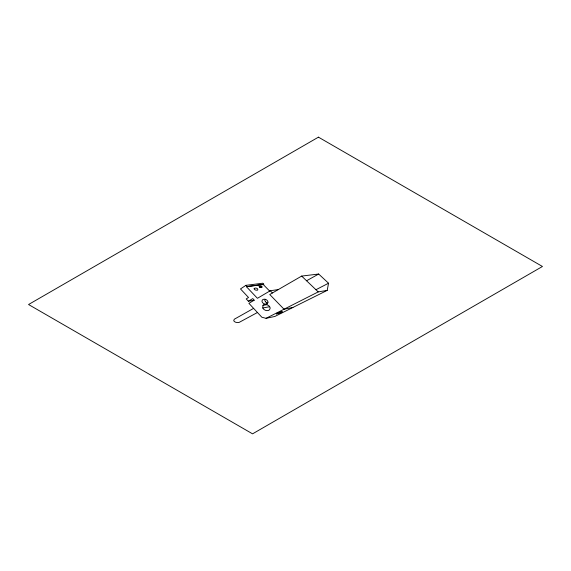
<?xml version="1.0" encoding="UTF-8"?>
<svg xmlns="http://www.w3.org/2000/svg" width="571" height="571" viewBox="0 0 571 571"><rect width="100%" height="100%" fill="white"/><g stroke="black" fill="none" stroke-linecap="round" stroke-linejoin="round"><path stroke-width="0.86" d="M276.443 313.914L276.685 313.365A7.48 4.318 0 0 1 278.441 312.508L282.424 311.987L280.754 312.915A18.151 10.478 0 0 1 278.691 313.586L276.443 313.914L277.235 313.336A15.481 8.943 0 0 1 280.554 312.216M278.327 289.561L270.269 290.746L257.428 298.305L246.422 286.706L263.245 284.529L263.766 284.208L262.796 283.216L245.944 285.336L240.491 288.926L248.528 297.505L246.222 298.918L248.356 301.21L252.76 298.583L254.259 300.175L248.913 303.322L261.846 317.233L266.072 318.318L274.865 316.455L327.204 290.382L328.546 283.216L318.668 274.03L301.666 276.079L269.755 294.515L284.044 309.218L292.944 307.448M281.382 312.08L281.432 312.051A10.421 6.017 0 0 1 278.098 313.215L277.684 313.372A3.141 1.813 0 0 1 276.949 313.486M246.422 286.706L263.766 284.208M259.527 286.342L259.348 286.685A1.328 0.764 0 0 0 259.641 287.092M261.404 287.406L260.997 287.498A1.356 0.785 0 0 1 260.155 287.356M265.429 299.361L264.716 300.375L265.522 301.745M253.61 308.369L234.267 319.246L233.753 320.588A4.125 2.384 0 0 0 234.288 321.416A4.004 2.313 0 0 0 234.66 321.716L235.109 321.98A4.668 2.698 0 0 0 236.166 322.387L238.642 322.515A2.42 1.392 0 0 0 239.485 322.215L257.45 312.501M306.57 280.761L318.668 274.03M315.941 289.718L328.546 283.216M266.072 318.318L318.225 291.902L327.204 290.382M280.547 312.201L281.225 312.044A4.29 2.477 0 0 1 281.946 311.93L282.295 311.93M269.662 306.713L262.788 307.983L262.938 305.378L267 304.65M248.356 301.21L254.088 300.275M264.873 304.393L266.621 304.529L268.648 305.606A8.08 4.661 0 0 1 269.426 306.391L269.933 307.262A7.837 4.525 0 0 1 270.097 308.454C269.705 311.323 265.836 311.045 264.116 309.561A8.023 4.632 0 0 1 262.796 307.983M301.666 276.079L318.225 291.902M270.269 290.746L272.438 292.966M263.245 284.529L269.662 291.096M266.536 302.801L266.671 302.944A3.362 1.941 0 0 0 267.399 303.479M265.636 301.859L266.457 302.723M245.944 285.336L246.929 286.371M262.988 305.392A2.905 1.677 0 0 1 264.644 304.4M259.591 286.414A1.242 0.721 0 0 1 261.047 286.514A1.242 0.721 0 0 1 261.332 287.341M259.184 286.406L259.569 287.042A2.448 1.413 0 0 0 260.248 287.399A1.891 1.092 0 0 0 261.218 287.584L261.632 287.541A0.728 0.421 0 0 0 261.932 287.441L262.146 286.806A1.742 1.006 0 0 0 261.975 286.556L261.682 286.328A2.712 1.57 0 0 0 261.018 286.021L259.184 286.364M254.152 288.705L254.273 289.154A2.634 1.52 0 0 0 254.823 289.683L254.951 289.754A3.162 1.827 0 0 0 255.858 290.111L257.093 290.204A1.185 0.685 0 0 0 257.685 290.011C258.777 288.441 254.844 287.242 254.152 288.705M267.942 302.245C267.835 304.286 265.08 304.514 263.702 303.565A4.482 2.591 0 0 1 262.788 302.858L262.567 302.601A6.595 3.804 0 0 1 261.996 301.167C261.953 299.054 264.83 298.719 266.222 299.711A4.497 2.598 0 0 1 267.135 300.41L267.456 300.803A6.652 3.84 0 0 1 267.935 302.102L267.942 302.245M318.44 137.154L28.55 304.521L252.56 433.846L542.45 266.479L318.44 137.154"/></g></svg>
